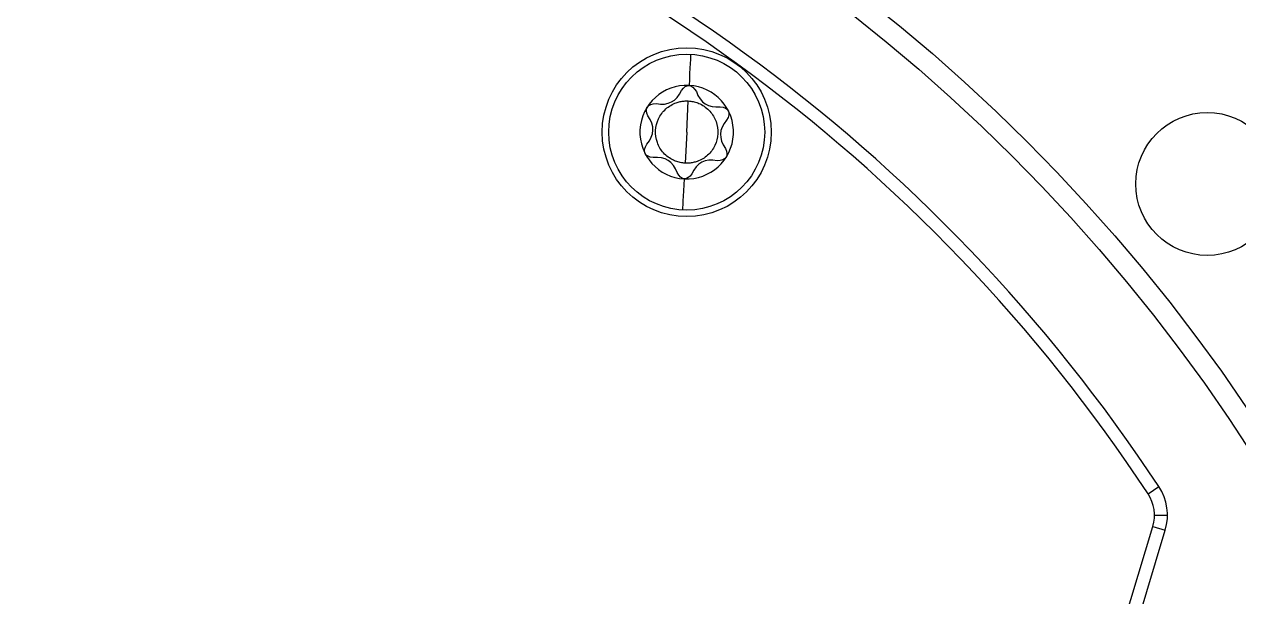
# Model space of a CAD drawing. Header units: millimetres. Extents: x 0 to 594, y 0 to 420.
# Drawn here: x 454.23 to 500.94, y 241.27 to 263.3 of the extents above; entities that cross this region are included whole.
import ezdxf

# ---------------------------------------------------------------- set-up
doc = ezdxf.new("R2010")
doc.units = ezdxf.units.MM

msp = doc.modelspace()

# ---------------------------------------------------------------- linework, layer by layer
at = {"color": 7, "linetype": 'Continuous', "lineweight": 25}
for p, q in [((479.708, 259.148), (479.768, 260.347)), ((479.708, 259.148), (479.648, 257.953)), ((497.45, 245.229), (497.867, 245.504)), ((497.697, 244.404), (498.197, 244.404)), ((495.311, 236.286), (497.633, 243.97)), ((495.79, 236.141), (498.112, 243.825)), ((497.633, 243.97), (498.112, 243.825))]:
    msp.add_line(p, q, dxfattribs=at)
at = {"color": 7, "linetype": 'Continuous', "lineweight": 25, "flags": 128}
for points in [[(479.859, 262.144), (479.857, 262.121), (479.854, 262.053), (479.848, 261.942), (479.841, 261.793), (479.832, 261.611), (479.821, 261.404), (479.81, 261.179), (479.798, 260.946)], [(479.801, 260.945), (479.801, 260.945), (479.8, 260.945), (479.8, 260.945), (479.799, 260.945), (479.798, 260.946)], [(479.557, 256.152), (479.558, 256.175), (479.562, 256.243), (479.567, 256.354), (479.575, 256.503), (479.584, 256.684), (479.594, 256.891), (479.606, 257.116), (479.618, 257.35)], [(479.615, 257.35), (479.615, 257.35), (479.615, 257.35), (479.616, 257.35), (479.616, 257.35), (479.616, 257.35), (479.617, 257.35), (479.617, 257.35), (479.618, 257.35)]]:
    msp.add_lwpolyline(points, dxfattribs=at)
at = {"color": 7, "linetype": 'Continuous', "lineweight": 25}
for centre, radius in [((444, 210), 69), ((444, 210), 68.2), ((479.708, 259.148), 3.25), ((479.708, 259.148), 3), ((499.728, 257.153), 2.75)]:
    msp.add_circle(centre, radius, dxfattribs=at)
for centre, radius, start, end in [((444, 210), 64.515, 33.38911, 74.61089), ((444, 210), 64.015, 33.38911, 74.61089), ((444, 210), 79.5, 40.91045, 47.29934), ((479.708, 259.148), 1.8, 87.1213, 267.0264), ((479.708, 259.148), 1.8, 267.1213, 87.0263), ((496.197, 244.404), 1.5, 343.1835, 33.3891), ((496.197, 244.404), 2, 343.1835, 33.3891)]:
    msp.add_arc(centre, radius, start, end, dxfattribs=at)
for points in [[(478.542, 260.248), (478.995, 260.16), (479.316, 260.329), (479.505, 260.756)], [(479.505, 260.756), (479.604, 260.884), (479.699, 260.948), (479.79, 260.946)], [(479.801, 260.945), (479.897, 260.938), (479.989, 260.858), (480.078, 260.707)], [(480.078, 260.707), (480.228, 260.271), (480.535, 260.078), (480.999, 260.127)], [(478.198, 260.127), (478.252, 260.207), (478.367, 260.247), (478.542, 260.248)], [(478.214, 259.776), (478.152, 259.926), (478.145, 260.04), (478.192, 260.118)], [(478.173, 258.688), (478.475, 259.036), (478.489, 259.399), (478.214, 259.776)], [(480.999, 260.127), (481.16, 260.106), (481.262, 260.056), (481.306, 259.976)], [(481.311, 259.966), (481.353, 259.879), (481.33, 259.76), (481.243, 259.607)], [(481.243, 259.607), (480.941, 259.259), (480.927, 258.896), (481.202, 258.519)], [(478.105, 258.33), (478.063, 258.417), (478.086, 258.536), (478.173, 258.688)], [(478.417, 258.168), (478.256, 258.189), (478.154, 258.24), (478.11, 258.32)], [(481.202, 258.519), (481.264, 258.37), (481.271, 258.256), (481.224, 258.177)], [(479.338, 257.588), (479.188, 258.025), (478.881, 258.218), (478.417, 258.168)], [(480.874, 258.048), (480.421, 258.136), (480.1, 257.966), (479.91, 257.54)], [(481.218, 258.168), (481.164, 258.089), (481.049, 258.049), (480.874, 258.048)], [(479.615, 257.35), (479.519, 257.358), (479.427, 257.437), (479.338, 257.588)], [(479.91, 257.54), (479.812, 257.411), (479.717, 257.348), (479.626, 257.35)]]:
    msp.add_open_spline(points, degree=3, dxfattribs=at)
for points, knots in [([(479.648, 257.953), (479.616, 257.955), (479.554, 257.96), (479.461, 257.976), (479.37, 257.999), (479.281, 258.029), (479.151, 258.084), (478.988, 258.182), (478.813, 258.341), (478.672, 258.531), (478.539, 258.815), (478.479, 259.212), (478.578, 259.601), (478.739, 259.87), (478.899, 260.045), (479.089, 260.186), (479.279, 260.275), (479.456, 260.326), (479.611, 260.35), (479.716, 260.348), (479.768, 260.347)], [0, 0, 0, 0, 0.025234, 0.050224, 0.075125, 0.100094, 0.125286, 0.187843, 0.250405, 0.312961, 0.375523, 0.500028, 0.624532, 0.687089, 0.749651, 0.812207, 0.874769, 0.916633, 0.958134, 1, 1, 1, 1]), ([(479.768, 260.347), (479.8, 260.345), (479.863, 260.341), (479.955, 260.325), (480.046, 260.302), (480.136, 260.272), (480.265, 260.216), (480.428, 260.119), (480.603, 259.959), (480.744, 259.769), (480.878, 259.485), (480.937, 259.088), (480.838, 258.7), (480.677, 258.43), (480.517, 258.255), (480.327, 258.114), (480.137, 258.025), (479.961, 257.975), (479.805, 257.951), (479.7, 257.952), (479.648, 257.953)], [0, 0, 0, 0, 0.025213, 0.050192, 0.075093, 0.100073, 0.125288, 0.187844, 0.250406, 0.312962, 0.375524, 0.500028, 0.624532, 0.687088, 0.74965, 0.812206, 0.874768, 0.916662, 0.958164, 1, 1, 1, 1])]:
    msp.add_open_spline(points, degree=3, knots=knots, dxfattribs=at)

doc.saveas('drawing.dxf')
